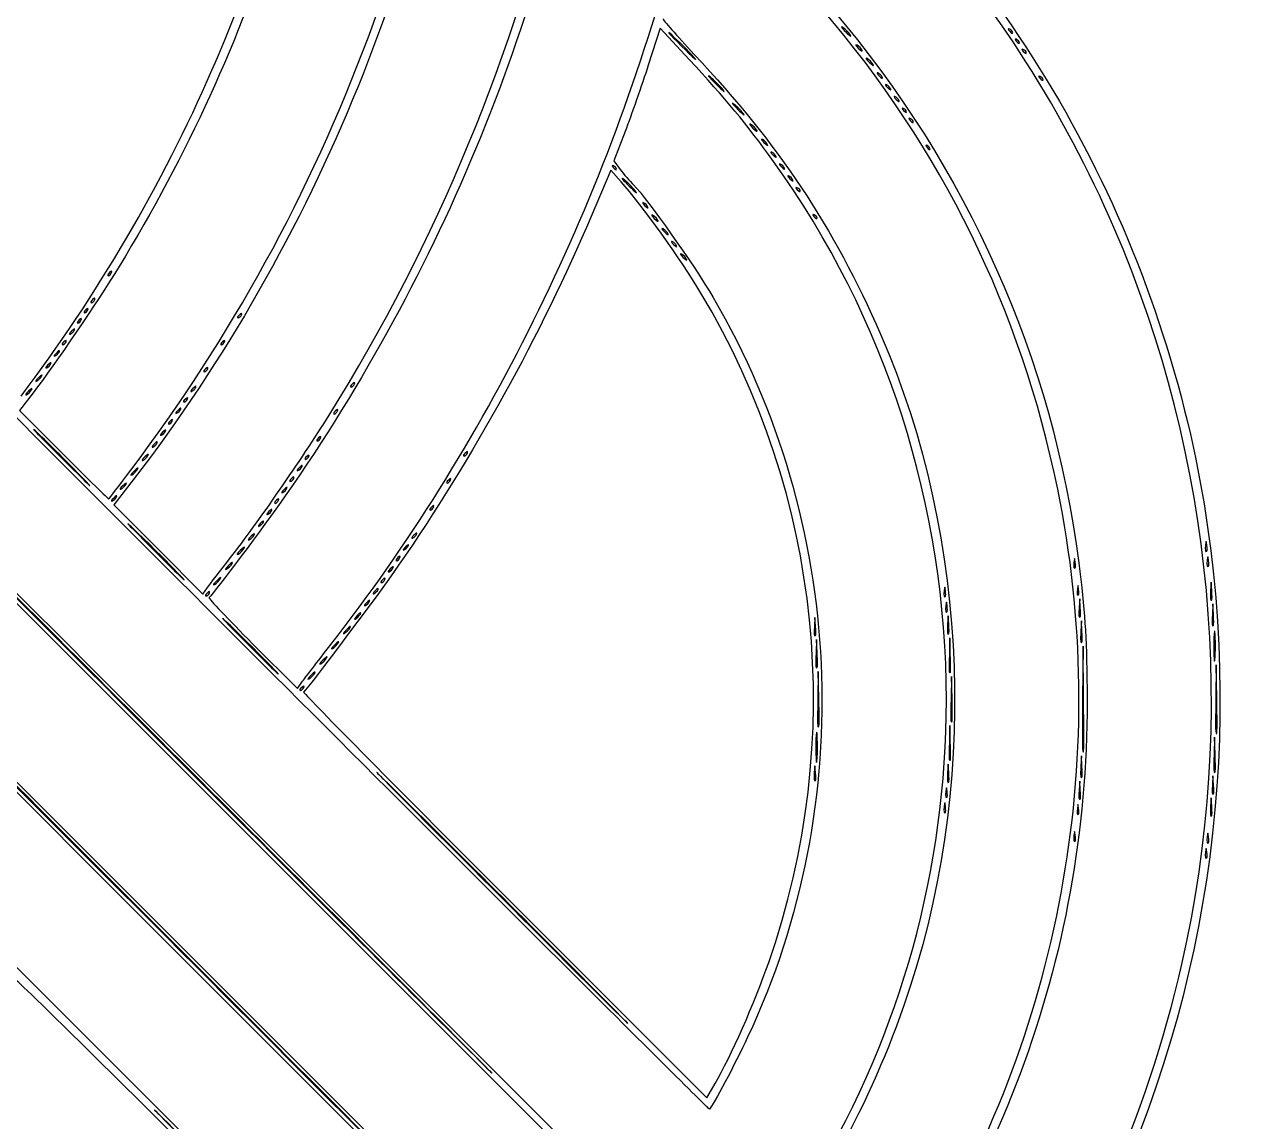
# Model space of a CAD drawing. Extents: x -1096.9 to -1063.6, y 947.9 to 977.9.
# Drawn here: x -1071.78 to -1063.64, y 951.64 to 958.95 of the extents above; entities that cross this region are included whole.
import ezdxf

# ---------------------------------------------------------------- set-up
doc = ezdxf.new("R2010")
doc.units = 0
doc.layers.add('Image', color=7, linetype='CONTINUOUS')

msp = doc.modelspace()

# ---------------------------------------------------------------- linework, layer by layer
at = {"layer": 'Image', "color": 7}
for points in [[(-1070.847437, 955.345205), (-1074.472679, 958.970449), (-1074.594599, 958.895876)], [(-1067.352794, 958.714338), (-1067.545305, 958.921509), (-1067.624018, 958.676634)], [(-1066.12772, 958.680368), (-1066.127852, 958.680386)], [(-1067.045401, 950.448476), (-1067.108795, 950.371541), (-1071.14975, 954.41249), (-1075.190705, 958.453443), (-1075.249945, 958.40849)], [(-1067.778323, 958.234913), (-1067.853941, 958.038065), (-1067.811581, 957.981865)], [(-1066.9025, 958.242509), (-1066.902632, 958.242503)], [(-1066.773568, 958.068193), (-1066.773806, 958.068172)], [(-1075.740826, 957.917614), (-1075.785753, 957.858381), (-1071.44783, 953.520458), (-1067.109906, 949.182535), (-1066.847704, 949.444753)], [(-1067.80412, 957.898564), (-1067.874129, 957.976343), (-1068.004807, 957.668318)], [(-1076.228321, 957.262399), (-1076.302775, 957.140358), (-1071.700718, 952.538317), (-1067.098688, 947.936276), (-1066.573622, 948.461358)], [(-1071.197666, 957.294491), (-1071.197931, 957.294491)], [(-1071.309929, 957.114852), (-1071.310193, 957.114852)], [(-1071.354829, 957.047497), (-1071.355093, 957.047497)], [(-1070.33314, 957.013802), (-1070.333405, 957.013802)], [(-1071.399755, 956.980126), (-1071.400019, 956.980126)], [(-1071.500826, 956.834155), (-1071.50109, 956.834155)], [(-1070.445429, 956.834163), (-1070.445694, 956.834163)], [(-1070.557692, 956.654522), (-1070.557956, 956.654522)], [(-1069.580903, 956.553472), (-1069.581168, 956.553472)], [(-1071.7208, 956.493877), (-1071.810838, 956.376207), (-1071.514901, 956.080273)], [(-1071.730405, 956.514557), (-1071.730643, 956.514549)], [(-1070.692418, 956.452425), (-1070.692682, 956.452425)], [(-1069.693166, 956.373833), (-1069.69343, 956.373833)], [(-1070.793462, 956.306468), (-1070.793727, 956.306468)], [(-1070.838415, 956.240028), (-1070.838177, 956.240031)], [(-1069.805455, 956.194192), (-1069.80572, 956.194192)], [(-1070.894559, 956.161436), (-1070.894321, 956.161439)], [(-1070.955705, 956.076682), (-1070.955943, 956.076675)], [(-1069.884036, 956.070682), (-1069.884301, 956.070682)], [(-1068.82864, 956.093145), (-1068.828904, 956.093145)], [(-1071.023279, 955.987113), (-1071.023147, 955.987108)], [(-1071.052992, 955.915911), (-1071.182347, 955.747734), (-1070.885749, 955.451152), (-1070.589177, 955.15457), (-1070.558988, 955.19717)], [(-1071.101702, 955.885815), (-1071.101913, 955.885807)], [(-1069.985081, 955.924735), (-1069.985345, 955.924735)], [(-1068.940929, 955.913503), (-1068.941194, 955.913503)], [(-1071.215684, 955.78763), (-1071.215843, 955.78763)], [(-1071.164196, 955.802177), (-1071.163958, 955.802156)], [(-1070.030033, 955.858298), (-1070.029795, 955.858301)], [(-1070.131078, 955.712341), (-1070.13084, 955.712343)], [(-1070.086125, 955.778783), (-1070.08639, 955.778783)], [(-1069.053192, 955.733862), (-1069.053456, 955.733862)], [(-1070.248367, 955.548987), (-1070.248606, 955.548979)], [(-1069.221652, 955.476578), (-1069.221414, 955.476557)], [(-1070.315942, 955.459396), (-1070.31581, 955.459415)], [(-1069.27777, 955.397029), (-1069.278035, 955.397029)], [(-1070.394523, 955.35837), (-1070.394391, 955.358365)], [(-1070.473078, 955.257302), (-1070.472972, 955.257323)], [(-1069.378788, 955.251082), (-1069.379052, 955.251082)], [(-1063.872465, 955.176104), (-1063.876169, 955.234199), (-1063.879873, 955.176104)], [(-1070.546553, 955.161251), (-1070.546817, 955.161251)], [(-1064.748209, 955.06382), (-1064.751913, 955.121915), (-1064.755617, 955.06382)], [(-1063.861379, 955.018775), (-1063.864818, 955.088241), (-1063.868258, 955.018775)], [(-1069.54103, 955.021299), (-1069.541269, 955.021289)], [(-1066.510943, 954.940308), (-1066.514647, 954.998402), (-1066.518351, 954.940308)], [(-1065.623954, 954.951534), (-1065.627658, 955.009631), (-1065.631362, 954.951534)], [(-1064.737123, 954.906494), (-1064.740563, 954.97596), (-1064.744002, 954.906494)], [(-1069.608605, 954.931698), (-1069.608473, 954.931719)], [(-1063.861114, 954.945795), (-1063.861379, 954.945795)], [(-1070.258633, 954.823867), (-1069.960607, 954.525827), (-1069.93018, 954.568473)], [(-1069.687186, 954.830675), (-1069.687054, 954.83067)], [(-1066.500042, 954.760343), (-1066.503481, 954.852442), (-1066.506921, 954.760343)], [(-1065.613159, 954.749011), (-1065.616334, 954.863671), (-1065.619509, 954.749011)], [(-1064.736859, 954.833514), (-1064.737123, 954.833514)], [(-1069.765794, 954.729601), (-1069.765662, 954.729623)], [(-1064.72646, 954.456808), (-1064.729371, 954.807534), (-1064.732281, 954.456808)], [(-1066.500306, 954.664911), (-1066.500042, 954.664911)], [(-1063.839418, 954.456895), (-1063.842329, 954.684043), (-1063.845239, 954.456895)], [(-1069.844375, 954.62856), (-1069.844243, 954.628581)], [(-1066.489062, 954.456938), (-1066.492237, 954.639122), (-1066.495412, 954.456938)], [(-1065.60202, 954.456999), (-1065.605195, 954.605438), (-1065.60837, 954.456999)], [(-1069.917744, 954.532508), (-1069.918009, 954.532508)], [(-1071.140622, 954.470712), (-1067.121151, 950.451249), (-1067.071436, 950.500959)], [(-1066.489326, 954.271682), (-1066.489062, 954.271682)], [(-1065.613159, 954.165179), (-1065.616334, 954.279839), (-1065.619509, 954.165179)], [(-1063.850425, 954.086598), (-1063.8536, 954.201258), (-1063.856775, 954.086598)], [(-1063.839154, 954.226729), (-1063.839418, 954.226729)], [(-1066.510731, 953.963728), (-1066.5147, 954.010377), (-1066.518669, 953.963728)], [(-1065.623954, 953.963511), (-1065.627658, 954.021606), (-1065.631362, 953.963511)], [(-1064.737123, 954.008276), (-1064.740563, 954.077742), (-1064.744002, 954.008276)], [(-1064.736859, 953.935298), (-1064.737123, 953.935298)], [(-1063.861246, 953.88493), (-1063.864951, 953.943024), (-1063.868655, 953.88493)], [(-1066.510996, 953.913203), (-1066.510731, 953.913203)], [(-1064.748209, 953.851238), (-1064.751913, 953.909332), (-1064.755617, 953.851238)], [(-1063.872465, 953.73897), (-1063.876169, 953.797064), (-1063.879873, 953.73897)], [(-1066.819632, 949.405457), (-1067.109906, 949.11517), (-1071.466218, 953.47146)], [(-1068.581572, 953.146975), (-1067.235398, 951.800788), (-1067.179201, 951.896157)]]:
    msp.add_lwpolyline(points, dxfattribs=at)
for points in [[(-1065.197154, 958.89299)], [(-1066.279247, 958.877051)], [(-1065.152228, 958.825627)], [(-1067.322631, 958.730993)], [(-1066.200904, 958.775229)], [(-1065.107328, 958.758261)], [(-1066.066416, 958.595873)], [(-1064.995039, 958.57862)], [(-1067.126734, 958.512402)], [(-1066.010272, 958.517281)], [(-1065.954154, 958.438713)], [(-1066.99214, 958.355084)], [(-1065.904491, 958.365294)], [(-1065.859565, 958.297928)], [(-1066.829739, 958.146476)], [(-1065.747302, 958.118287)], [(-1066.717688, 957.989601)], [(-1067.835711, 957.983537)], [(-1066.66157, 957.910983)], [(-1067.710828, 957.838985)], [(-1066.611908, 957.837588)], [(-1067.627114, 957.731363)], [(-1067.559539, 957.641227)], [(-1066.499619, 957.657946)], [(-1067.49215, 957.551406)], [(-1067.43627, 957.47313)], [(-1067.368669, 957.382994)], [(-1071.444443, 956.91371)], [(-1071.545487, 956.76775)], [(-1071.601632, 956.689159)], [(-1071.663306, 956.604378)], [(-1070.636061, 956.531956)], [(-1070.737106, 956.385999)], [(-1069.928724, 956.004277)], [(-1071.375731, 955.912781)], [(-1070.186958, 955.633746)], [(-1069.165243, 955.555149)], [(-1063.905564, 955.440534)], [(-1069.322432, 955.330632)], [(-1064.781309, 955.32825)], [(-1063.894346, 955.339487)], [(-1070.746975, 955.284038)], [(-1069.423476, 955.18464)], [(-1065.645835, 955.137372)], [(-1064.758845, 955.148611)], [(-1069.479621, 955.106085)], [(-1063.872465, 955.114353)], [(-1065.634616, 955.036325)], [(-1064.748209, 955.002069)], [(-1066.510943, 954.878557)], [(-1065.623954, 954.889783)], [(-1063.848044, 954.801939)], [(-1070.118219, 954.655296)], [(-1065.613159, 954.631124)], [(-1065.60202, 954.305427)], [(-1066.49774, 954.128267)], [(-1064.72646, 954.103142)], [(-1065.613159, 954.047289)], [(-1063.850425, 953.968707)], [(-1065.623954, 953.90176)], [(-1065.63459, 953.801298)], [(-1064.748209, 953.789487)], [(-1063.861246, 953.823179)], [(-1065.645835, 953.700245)], [(-1064.758845, 953.689019)], [(-1063.872465, 953.677219)], [(-1064.781309, 953.509377)], [(-1063.894346, 953.498149)], [(-1063.905564, 953.397102)], [(-1067.918314, 952.455367)], [(-1069.137409, 952.439445)]]:
    msp.add_lwpolyline(points, close=True, dxfattribs=at)
for points in [[(-1069.74894, 956.346325), (-1068.310004, 958.65351), (-1067.679131, 961.365537), (-1067.944535, 964.103262)], [(-1069.613817, 962.184427), (-1069.72944, 960.440445), (-1070.244849, 958.811231), (-1071.147766, 957.335578)], [(-1071.070375, 955.978824), (-1069.737378, 957.740779), (-1068.94884, 959.857822), (-1068.792921, 962.09318)], [(-1068.792233, 961.486374), (-1069.040227, 959.451588), (-1069.829691, 957.50634), (-1071.052992, 955.915911)], [(-1067.99671, 960.825432), (-1068.303521, 959.003953), (-1068.995962, 957.304659), (-1070.041331, 955.807906)], [(-1066.895938, 960.734503), (-1065.440068, 959.603872), (-1064.426079, 958.01412), (-1064.015128, 956.217936)], [(-1064.524345, 957.5952), (-1064.857376, 958.364879), (-1065.302908, 959.063392), (-1065.87544, 959.713425)], [(-1070.529223, 958.642252), (-1070.418018, 958.897657), (-1070.273053, 959.267224), (-1070.225587, 959.416378)], [(-1069.737272, 954.819057), (-1068.715319, 956.126236), (-1067.919531, 957.7319), (-1067.464025, 959.405853)], [(-1064.898069, 955.851723), (-1065.144714, 957.052701), (-1065.666499, 958.115752), (-1066.469112, 959.052396)], [(-1066.396061, 959.044498), (-1065.499679, 957.993515), (-1064.930295, 956.714019), (-1064.757866, 955.363181)], [(-1067.525382, 958.984138), (-1067.529615, 958.979932), (-1067.436455, 958.873508), (-1067.318425, 958.747627)], [(-1067.468549, 958.876988), (-1067.512655, 958.91676), (-1067.483101, 958.883602), (-1067.402827, 958.803306)], [(-1066.329756, 958.927578), (-1066.346425, 958.938797), (-1066.337164, 958.925197), (-1066.309383, 958.89745)], [(-1066.279221, 958.877054), (-1066.290333, 958.893617), (-1066.313193, 958.91636), (-1066.329756, 958.927578)], [(-1066.309383, 958.89745), (-1066.281602, 958.869661), (-1066.268055, 958.860483), (-1066.279247, 958.877051)], [(-1065.217792, 958.9154), (-1065.230227, 958.920771), (-1065.230227, 958.915447), (-1065.217792, 958.901827)], [(-1065.197154, 958.89299), (-1065.197154, 958.900451), (-1065.206415, 958.910531), (-1065.217792, 958.9154)], [(-1065.217792, 958.901827), (-1065.206415, 958.889497), (-1065.197154, 958.885528), (-1065.197154, 958.89299)], [(-1067.322631, 958.730996), (-1067.358774, 958.771519), (-1067.424443, 958.837215), (-1067.468549, 958.876988)], [(-1067.402827, 958.803306), (-1067.322579, 958.723008), (-1067.286489, 958.690469), (-1067.322631, 958.730993)], [(-1066.234241, 958.809334), (-1066.248, 958.817403), (-1066.244296, 958.808804), (-1066.226039, 958.789913)], [(-1066.200983, 958.775234), (-1066.205481, 958.785897), (-1066.220562, 958.801243), (-1066.234241, 958.809334)], [(-1065.172865, 958.848037), (-1065.185301, 958.853408), (-1065.185301, 958.848084), (-1065.172865, 958.834464)], [(-1065.152228, 958.825627), (-1065.152228, 958.833088), (-1065.161488, 958.843168), (-1065.172865, 958.848037)], [(-1065.172865, 958.834464), (-1065.161488, 958.822134), (-1065.152228, 958.818165), (-1065.152228, 958.825627)], [(-1067.318425, 958.747627), (-1066.750708, 958.142197), (-1066.393309, 957.605281), (-1066.077767, 956.883868)], [(-1066.226039, 958.789913), (-1066.207783, 958.771154), (-1066.196485, 958.76454), (-1066.200904, 958.775229)], [(-1066.167143, 958.719685), (-1066.180901, 958.727675), (-1066.174287, 958.71651), (-1066.152591, 958.694893)], [(-1066.127852, 958.680386), (-1066.13579, 958.694012), (-1066.153517, 958.711702), (-1066.167143, 958.719685)], [(-1065.127966, 958.780671), (-1065.140401, 958.786042), (-1065.140401, 958.780719), (-1065.127966, 958.767098)], [(-1065.107328, 958.758261), (-1065.107328, 958.765722), (-1065.116589, 958.775803), (-1065.127966, 958.780671)], [(-1065.127966, 958.767098), (-1065.116589, 958.754769), (-1065.107328, 958.7508), (-1065.107328, 958.758261)], [(-1071.800651, 956.472452), (-1071.292255, 957.145128), (-1070.859529, 957.883567), (-1070.529223, 958.642252)], [(-1067.624018, 958.676634), (-1067.667278, 958.541954), (-1067.736731, 958.343177), (-1067.778323, 958.234913)], [(-1066.790501, 958.034882), (-1066.972879, 958.287647), (-1067.107658, 958.450519), (-1067.352794, 958.714338)], [(-1066.152591, 958.694893), (-1066.130895, 958.673277), (-1066.119836, 958.66675), (-1066.12772, 958.680368)], [(-1067.210951, 958.596609), (-1067.236615, 958.617352), (-1067.219682, 958.596415), (-1067.173248, 958.550103)], [(-1067.126734, 958.512402), (-1067.147371, 958.537987), (-1067.185366, 958.575876), (-1067.210951, 958.596609)], [(-1066.094462, 958.623945), (-1066.10531, 958.628549), (-1066.101606, 958.619686), (-1066.085995, 958.60426)], [(-1066.06639, 958.595876), (-1066.070888, 958.606724), (-1066.083588, 958.619344), (-1066.094462, 958.623945)], [(-1066.085995, 958.60426), (-1066.07065, 958.588809), (-1066.061654, 958.585052), (-1066.066416, 958.595873)], [(-1065.015676, 958.60103), (-1065.028112, 958.606401), (-1065.028112, 958.601077), (-1065.015676, 958.587457)], [(-1064.995039, 958.57862), (-1064.995039, 958.586081), (-1065.004299, 958.596161), (-1065.015676, 958.60103)], [(-1065.015676, 958.587457), (-1065.004299, 958.575127), (-1064.995039, 958.571158), (-1064.995039, 958.57862)], [(-1075.149853, 958.500406), (-1075.155939, 958.494268), (-1073.551611, 956.881709), (-1071.140622, 954.470712)], [(-1067.173248, 958.550103), (-1067.126919, 958.503787), (-1067.105991, 958.486825), (-1067.126734, 958.512402)], [(-1066.038317, 958.545353), (-1066.049165, 958.549957), (-1066.045461, 958.541094), (-1066.029851, 958.525642)], [(-1066.010272, 958.517284), (-1066.01477, 958.528105), (-1066.02747, 958.540752), (-1066.038317, 958.545353)], [(-1066.029851, 958.525642), (-1066.014505, 958.51019), (-1066.005509, 958.506433), (-1066.010272, 958.517281)], [(-1067.053894, 958.416832), (-1067.073473, 958.431252), (-1067.061567, 958.415245), (-1067.0277, 958.381277)], [(-1066.99214, 958.355081), (-1067.006692, 958.374634), (-1067.034341, 958.402423), (-1067.053894, 958.416832)], [(-1065.982199, 958.466759), (-1065.993047, 958.471363), (-1065.989343, 958.462499), (-1065.973733, 958.447074)], [(-1065.954127, 958.438692), (-1065.958625, 958.449513), (-1065.971325, 958.462161), (-1065.982199, 958.466759)], [(-1065.973733, 958.447074), (-1065.958387, 958.431622), (-1065.949391, 958.427865), (-1065.954154, 958.438713)], [(-1065.925129, 958.387704), (-1065.937564, 958.393075), (-1065.937564, 958.387752), (-1065.925129, 958.374131)], [(-1067.0277, 958.381277), (-1066.993728, 958.347315), (-1066.977747, 958.335526), (-1066.99214, 958.355084)], [(-1065.904491, 958.365294), (-1065.904491, 958.372755), (-1065.913752, 958.382836), (-1065.925129, 958.387704)], [(-1065.925129, 958.374131), (-1065.913752, 958.361801), (-1065.904491, 958.357833), (-1065.904491, 958.365294)], [(-1065.880202, 958.320339), (-1065.892638, 958.32571), (-1065.892638, 958.320386), (-1065.880202, 958.306765)], [(-1065.859565, 958.297928), (-1065.859565, 958.30539), (-1065.868825, 958.31547), (-1065.880202, 958.320339)], [(-1066.941922, 958.281799), (-1066.955681, 958.28979), (-1066.949066, 958.278624), (-1066.92737, 958.257008)], [(-1066.902632, 958.242503), (-1066.910569, 958.256129), (-1066.928296, 958.273817), (-1066.941922, 958.281799)], [(-1066.92737, 958.257008), (-1066.905675, 958.235391), (-1066.894615, 958.228864), (-1066.9025, 958.242509)], [(-1065.880202, 958.306765), (-1065.868825, 958.294436), (-1065.859565, 958.290467), (-1065.859565, 958.297928)], [(-1066.863077, 958.18058), (-1066.876835, 958.18865), (-1066.873131, 958.180051), (-1066.854875, 958.16116)], [(-1066.829819, 958.146481), (-1066.834316, 958.157144), (-1066.849398, 958.172489), (-1066.863077, 958.18058)], [(-1066.854875, 958.16116), (-1066.836618, 958.142401), (-1066.825321, 958.135786), (-1066.829739, 958.146476)], [(-1066.801879, 958.096239), (-1066.812726, 958.100843), (-1066.809022, 958.091979), (-1066.793412, 958.076554)], [(-1066.773806, 958.068172), (-1066.778304, 958.078994), (-1066.791004, 958.091641), (-1066.801879, 958.096239)], [(-1066.793412, 958.076554), (-1066.778066, 958.061102), (-1066.76907, 958.057345), (-1066.773568, 958.068193)], [(-1065.76794, 958.140697), (-1065.780375, 958.146068), (-1065.780375, 958.140745), (-1065.76794, 958.127124)], [(-1065.747302, 958.118287), (-1065.747302, 958.125748), (-1065.756563, 958.135829), (-1065.76794, 958.140697)], [(-1065.76794, 958.127124), (-1065.756563, 958.114794), (-1065.747302, 958.110826), (-1065.747302, 958.118287)], [(-1067.856349, 958.005947), (-1067.868784, 958.011318), (-1067.868784, 958.005995), (-1067.856349, 957.992374)], [(-1067.835711, 957.983537), (-1067.835711, 957.990998), (-1067.844972, 958.001079), (-1067.856349, 958.005947)], [(-1067.856349, 957.992374), (-1067.844972, 957.980045), (-1067.835711, 957.976076), (-1067.835711, 957.983537)], [(-1065.639273, 954.448257), (-1065.639273, 955.74004), (-1066.04353, 956.999512), (-1066.790501, 958.034882)], [(-1066.745734, 958.017647), (-1066.756582, 958.022251), (-1066.752878, 958.013388), (-1066.737267, 957.997962)], [(-1066.717688, 957.989578), (-1066.722186, 958.000426), (-1066.734886, 958.013046), (-1066.745734, 958.017647)], [(-1066.737267, 957.997962), (-1066.721921, 957.982537), (-1066.712926, 957.978754), (-1066.717688, 957.989601)], [(-1067.789515, 957.917487), (-1067.812005, 957.934949), (-1067.794807, 957.913888), (-1067.751574, 957.870716)], [(-1067.811581, 957.981865), (-1067.788298, 957.950956), (-1067.747976, 957.904422), (-1067.721994, 957.878461)], [(-1067.710802, 957.839006), (-1067.731704, 957.864723), (-1067.767079, 957.900059), (-1067.789515, 957.917487)], [(-1066.689616, 957.939055), (-1066.700464, 957.943659), (-1066.69676, 957.934796), (-1066.681149, 957.919344)], [(-1066.661544, 957.910986), (-1066.666041, 957.921834), (-1066.678741, 957.934454), (-1066.689616, 957.939055)], [(-1066.681149, 957.919344), (-1066.665803, 957.903892), (-1066.656807, 957.900135), (-1066.66157, 957.910983)], [(-1071.466218, 953.47146), (-1073.862179, 955.867421), (-1075.825334, 957.824906), (-1075.828827, 957.82143)], [(-1067.273313, 957.158852), (-1067.407536, 957.383298), (-1067.671723, 957.751434), (-1067.80412, 957.898564)], [(-1067.751574, 957.870716), (-1067.708341, 957.827489), (-1067.689952, 957.813259), (-1067.710828, 957.838985)], [(-1067.721994, 957.878461), (-1067.634099, 957.790561), (-1067.316943, 957.341931), (-1067.191742, 957.128409)], [(-1066.632545, 957.859998), (-1066.644981, 957.865369), (-1066.644981, 957.860046), (-1066.632545, 957.846425)], [(-1066.611908, 957.837588), (-1066.611908, 957.845049), (-1066.621168, 957.85513), (-1066.632545, 957.859998)], [(-1066.632545, 957.846425), (-1066.621168, 957.834095), (-1066.611908, 957.830127), (-1066.611908, 957.837588)], [(-1067.65516, 957.759409), (-1067.666008, 957.764012), (-1067.662304, 957.755149), (-1067.646693, 957.739724)], [(-1067.627114, 957.731339), (-1067.631612, 957.742187), (-1067.644312, 957.754808), (-1067.65516, 957.759409)], [(-1068.004807, 957.668318), (-1068.336409, 956.886612), (-1068.792947, 956.059627), (-1069.286977, 955.345641)], [(-1067.646693, 957.739724), (-1067.631347, 957.724272), (-1067.622351, 957.720515), (-1067.627114, 957.731363)], [(-1067.592877, 957.675332), (-1067.606635, 957.683402), (-1067.602931, 957.674803), (-1067.584675, 957.655912)], [(-1067.559592, 957.641233), (-1067.56409, 957.651922), (-1067.579171, 957.667241), (-1067.592877, 957.675332)], [(-1066.520256, 957.680356), (-1066.532691, 957.685728), (-1066.532691, 957.680404), (-1066.520256, 957.666783)], [(-1066.499619, 957.657946), (-1066.499619, 957.665408), (-1066.508879, 957.675488), (-1066.520256, 957.680356)], [(-1066.520256, 957.666783), (-1066.508879, 957.654454), (-1066.499619, 957.650485), (-1066.499619, 957.657946)], [(-1067.584675, 957.655912), (-1067.566419, 957.637153), (-1067.555094, 957.630538), (-1067.559539, 957.641227)], [(-1067.525487, 957.585511), (-1067.539246, 957.593581), (-1067.535542, 957.584982), (-1067.517285, 957.566091)], [(-1067.492229, 957.551414), (-1067.496727, 957.562077), (-1067.511809, 957.577423), (-1067.525487, 957.585511)], [(-1064.071511, 952.689794), (-1063.698528, 954.319992), (-1063.858892, 956.057164), (-1064.524345, 957.5952)], [(-1073.168098, 956.470136), (-1074.276067, 957.574952), (-1073.368784, 956.665081), (-1071.151893, 954.448201)], [(-1067.517285, 957.566091), (-1067.499029, 957.547332), (-1067.487731, 957.540717), (-1067.49215, 957.551406)], [(-1067.464316, 957.501175), (-1067.475164, 957.505779), (-1067.47146, 957.496916), (-1067.455849, 957.48149)], [(-1067.436244, 957.473106), (-1067.440741, 957.483954), (-1067.453441, 957.496574), (-1067.464316, 957.501175)], [(-1067.455849, 957.48149), (-1067.440503, 957.466039), (-1067.431507, 957.462282), (-1067.43627, 957.47313)], [(-1067.402006, 957.417099), (-1067.415765, 957.425168), (-1067.412061, 957.41657), (-1067.393804, 957.397678)], [(-1067.368722, 957.382999), (-1067.37322, 957.393688), (-1067.388301, 957.409008), (-1067.402006, 957.417099)], [(-1071.147766, 957.335578), (-1071.296012, 957.093267), (-1071.5693, 956.691849), (-1071.7208, 956.493877)], [(-1067.393804, 957.397678), (-1067.375548, 957.378919), (-1067.364224, 957.372305), (-1067.368669, 957.382994)], [(-1071.211424, 957.294491), (-1071.223595, 957.28314), (-1071.227829, 957.273853), (-1071.220156, 957.273853)], [(-1071.220156, 957.273853), (-1071.212747, 957.273853), (-1071.202693, 957.28314), (-1071.197666, 957.294491)], [(-1071.197931, 957.294491), (-1071.192639, 957.307032), (-1071.197931, 957.307032), (-1071.211424, 957.294491)], [(-1071.323687, 957.114852), (-1071.336123, 957.103501), (-1071.340091, 957.094214), (-1071.332418, 957.094214)], [(-1071.332418, 957.094214), (-1071.32501, 957.094214), (-1071.314956, 957.103501), (-1071.309929, 957.114852)], [(-1071.310193, 957.114852), (-1071.304902, 957.127393), (-1071.310193, 957.127393), (-1071.323687, 957.114852)], [(-1066.822304, 952.701499), (-1066.303192, 954.18915), (-1066.467339, 955.811263), (-1067.273313, 957.158852)], [(-1067.191742, 957.128409), (-1066.316633, 955.635897), (-1066.229691, 953.766558), (-1066.962692, 952.203548)], [(-1071.368587, 957.047497), (-1071.381022, 957.036146), (-1071.384991, 957.026859), (-1071.377318, 957.026859)], [(-1071.377318, 957.026859), (-1071.36991, 957.026859), (-1071.359856, 957.036146), (-1071.354829, 957.047497)], [(-1071.355093, 957.047497), (-1071.349801, 957.060038), (-1071.355093, 957.060038), (-1071.368587, 957.047497)], [(-1070.346898, 957.013802), (-1070.359334, 957.002452), (-1070.363302, 956.993165), (-1070.35563, 956.993165)], [(-1070.35563, 956.993165), (-1070.348221, 956.993165), (-1070.338167, 957.002452), (-1070.33314, 957.013802)], [(-1070.333405, 957.013802), (-1070.328113, 957.026344), (-1070.333405, 957.026344), (-1070.346898, 957.013802)], [(-1071.413513, 956.980126), (-1071.425949, 956.968775), (-1071.429917, 956.959489), (-1071.422244, 956.959489)], [(-1071.422244, 956.959489), (-1071.414836, 956.959489), (-1071.404782, 956.968775), (-1071.399755, 956.980126)], [(-1071.400019, 956.980126), (-1071.394728, 956.992667), (-1071.400019, 956.992667), (-1071.413513, 956.980126)], [(-1073.632203, 955.676759), (-1074.830739, 956.872123), (-1073.856041, 955.894871), (-1071.466271, 953.505086)], [(-1071.50109, 956.834155), (-1071.495799, 956.846697), (-1071.50109, 956.846697), (-1071.514584, 956.834155)], [(-1071.464049, 956.905328), (-1071.479394, 956.889903), (-1071.483363, 956.881013), (-1071.472515, 956.885643)], [(-1071.472515, 956.885643), (-1071.461667, 956.890247), (-1071.448967, 956.902868), (-1071.444443, 956.91371)], [(-1071.444469, 956.913689), (-1071.439971, 956.924537), (-1071.448703, 956.920754), (-1071.464049, 956.905328)], [(-1070.445694, 956.834163), (-1070.440402, 956.846705), (-1070.445694, 956.846705), (-1070.459188, 956.834163)], [(-1066.077767, 956.883868), (-1065.480232, 955.517822), (-1065.421944, 953.838061), (-1065.922668, 952.413897)], [(-1071.57356, 956.739681), (-1071.562712, 956.744284), (-1071.550012, 956.756905), (-1071.545487, 956.76775)], [(-1071.545514, 956.767727), (-1071.541016, 956.778548), (-1071.549747, 956.774791), (-1071.565093, 956.759366)], [(-1071.514584, 956.834155), (-1071.527019, 956.822805), (-1071.530988, 956.813518), (-1071.523315, 956.813518)], [(-1071.523315, 956.813518), (-1071.515907, 956.813518), (-1071.505853, 956.822805), (-1071.500826, 956.834155)], [(-1070.459188, 956.834163), (-1070.471623, 956.822813), (-1070.475592, 956.813526), (-1070.467919, 956.813526)], [(-1070.467919, 956.813526), (-1070.46051, 956.813526), (-1070.450456, 956.822813), (-1070.445429, 956.834163)], [(-1071.629704, 956.661089), (-1071.618856, 956.665693), (-1071.606156, 956.678313), (-1071.601632, 956.689159)], [(-1071.601658, 956.689135), (-1071.59716, 956.699956), (-1071.605892, 956.696199), (-1071.621237, 956.680774)], [(-1071.565093, 956.759366), (-1071.580439, 956.743914), (-1071.584407, 956.73505), (-1071.57356, 956.739681)], [(-1071.697411, 956.571112), (-1071.686828, 956.575636), (-1071.671482, 956.590612), (-1071.663306, 956.604378)], [(-1071.66328, 956.60437), (-1071.655342, 956.618128), (-1071.66328, 956.614424), (-1071.682594, 956.596142)], [(-1071.621237, 956.680774), (-1071.636583, 956.665349), (-1071.640552, 956.656485), (-1071.629704, 956.661089)], [(-1070.57145, 956.654522), (-1070.583621, 956.643171), (-1070.587854, 956.633884), (-1070.580181, 956.633884)], [(-1070.580181, 956.633884), (-1070.572773, 956.633884), (-1070.562719, 956.643171), (-1070.557692, 956.654522)], [(-1070.557956, 956.654522), (-1070.552665, 956.667063), (-1070.557956, 956.667063), (-1070.57145, 956.654522)], [(-1071.730643, 956.514549), (-1071.722705, 956.528308), (-1071.730643, 956.524604), (-1071.749957, 956.506321)], [(-1071.682594, 956.596142), (-1071.70138, 956.577832), (-1071.707994, 956.566577), (-1071.697411, 956.571112)], [(-1070.655667, 956.523598), (-1070.671013, 956.508146), (-1070.674982, 956.499283), (-1070.664134, 956.503887)], [(-1070.664134, 956.503887), (-1070.653286, 956.50849), (-1070.640586, 956.521111), (-1070.636061, 956.531956)], [(-1070.636088, 956.531959), (-1070.63159, 956.542807), (-1070.640321, 956.539023), (-1070.655667, 956.523598)], [(-1069.594661, 956.553472), (-1069.606832, 956.542122), (-1069.611066, 956.532835), (-1069.603393, 956.532835)], [(-1069.603393, 956.532835), (-1069.595984, 956.532835), (-1069.58593, 956.542122), (-1069.580903, 956.553472)], [(-1069.581168, 956.553472), (-1069.575876, 956.566013), (-1069.581168, 956.566013), (-1069.594661, 956.553472)], [(-1069.137409, 952.439445), (-1070.246304, 953.551507), (-1072.060128, 955.365318), (-1073.168098, 956.470136)], [(-1071.749957, 956.506321), (-1071.768743, 956.488012), (-1071.775357, 956.476756), (-1071.764509, 956.481291)], [(-1071.764509, 956.481291), (-1071.753926, 956.485816), (-1071.73858, 956.500791), (-1071.730405, 956.514557)], [(-1070.706176, 956.452425), (-1070.718611, 956.441075), (-1070.72258, 956.431788), (-1070.714907, 956.431788)], [(-1070.714907, 956.431788), (-1070.707499, 956.431788), (-1070.697445, 956.441075), (-1070.692418, 956.452425)], [(-1070.692682, 956.452425), (-1070.687391, 956.464966), (-1070.692682, 956.464966), (-1070.706176, 956.452425)], [(-1070.756711, 956.377641), (-1070.772057, 956.362189), (-1070.776026, 956.353326), (-1070.765178, 956.357929)], [(-1070.765178, 956.357929), (-1070.75433, 956.362533), (-1070.74163, 956.375154), (-1070.737106, 956.385999)], [(-1070.737132, 956.386002), (-1070.732634, 956.396823), (-1070.741366, 956.393066), (-1070.756711, 956.377641)], [(-1069.706924, 956.373833), (-1069.71936, 956.362483), (-1069.723328, 956.353196), (-1069.715655, 956.353196)], [(-1069.715655, 956.353196), (-1069.708247, 956.353196), (-1069.698193, 956.362483), (-1069.693166, 956.373833)], [(-1069.69343, 956.373833), (-1069.688139, 956.386375), (-1069.69343, 956.386375), (-1069.706924, 956.373833)], [(-1071.678837, 956.215938), (-1071.766044, 956.299306), (-1071.701062, 956.231099), (-1071.534242, 956.064358)], [(-1070.80722, 956.306468), (-1070.819656, 956.295117), (-1070.823625, 956.28583), (-1070.815952, 956.28583)], [(-1070.815952, 956.28583), (-1070.808543, 956.28583), (-1070.798489, 956.295117), (-1070.793462, 956.306468)], [(-1070.793727, 956.306468), (-1070.788435, 956.319009), (-1070.793727, 956.319009), (-1070.80722, 956.306468)], [(-1070.405424, 955.397277), (-1070.227042, 955.625364), (-1069.937667, 956.043697), (-1069.74894, 956.346325)], [(-1071.375731, 955.912781), (-1071.455264, 955.996149), (-1071.591657, 956.132568), (-1071.678837, 956.215938)], [(-1070.85802, 956.23167), (-1070.873366, 956.216218), (-1070.877335, 956.207355), (-1070.866487, 956.211959)], [(-1070.866487, 956.211959), (-1070.855639, 956.216562), (-1070.842939, 956.229209), (-1070.838415, 956.240028)], [(-1070.838177, 956.240031), (-1070.833679, 956.250879), (-1070.84241, 956.247095), (-1070.85802, 956.23167)], [(-1069.819213, 956.194192), (-1069.831384, 956.182841), (-1069.835618, 956.173554), (-1069.827945, 956.173554)], [(-1069.827945, 956.173554), (-1069.820536, 956.173554), (-1069.810482, 956.182841), (-1069.805455, 956.194192)], [(-1069.80572, 956.194192), (-1069.800428, 956.206733), (-1069.80572, 956.206733), (-1069.819213, 956.194192)], [(-1064.015128, 956.217936), (-1063.640796, 954.581848), (-1063.801795, 952.829721), (-1064.467963, 951.290079)], [(-1070.914165, 956.153078), (-1070.929511, 956.137627), (-1070.933215, 956.128763), (-1070.922632, 956.133367)], [(-1070.922632, 956.133367), (-1070.911784, 956.137971), (-1070.899084, 956.150591), (-1070.894559, 956.161436)], [(-1070.894321, 956.161439), (-1070.889823, 956.172261), (-1070.898555, 956.168503), (-1070.914165, 956.153078)], [(-1071.534242, 956.064358), (-1071.367529, 955.897626), (-1071.29617, 955.829413), (-1071.375731, 955.912781)], [(-1071.514901, 956.080273), (-1071.35213, 955.917507), (-1071.217483, 955.785818), (-1071.215684, 955.78763)], [(-1070.975257, 956.068446), (-1070.994043, 956.050137), (-1071.000657, 956.038881), (-1070.989809, 956.043416)], [(-1070.989809, 956.043416), (-1070.979226, 956.047941), (-1070.96388, 956.062916), (-1070.955705, 956.076682)], [(-1070.955943, 956.076675), (-1070.948005, 956.090433), (-1070.955943, 956.086729), (-1070.975257, 956.068446)], [(-1069.897795, 956.070682), (-1069.91023, 956.059331), (-1069.914199, 956.050044), (-1069.906526, 956.050044)], [(-1069.906526, 956.050044), (-1069.899118, 956.050044), (-1069.889063, 956.059331), (-1069.884036, 956.070682)], [(-1069.884301, 956.070682), (-1069.879009, 956.083223), (-1069.884301, 956.083223), (-1069.897795, 956.070682)], [(-1068.842398, 956.093145), (-1068.854834, 956.081794), (-1068.858802, 956.072507), (-1068.851129, 956.072507)], [(-1068.851129, 956.072507), (-1068.843721, 956.072507), (-1068.833667, 956.081794), (-1068.82864, 956.093145)], [(-1068.828904, 956.093145), (-1068.823613, 956.105686), (-1068.828904, 956.105686), (-1068.842398, 956.093145)], [(-1071.215843, 955.78763), (-1071.213197, 955.789483), (-1071.148559, 955.875477), (-1071.070375, 955.978824)], [(-1071.048018, 955.972609), (-1071.069714, 955.950992), (-1071.076169, 955.939843), (-1071.06257, 955.947817)], [(-1071.06257, 955.947817), (-1071.048811, 955.955808), (-1071.031243, 955.973482), (-1071.023279, 955.987113)], [(-1071.023147, 955.987108), (-1071.015209, 956.000734), (-1071.026322, 955.994199), (-1071.048018, 955.972609)], [(-1069.94833, 955.995892), (-1069.963676, 955.98044), (-1069.967645, 955.971603), (-1069.956797, 955.976207)], [(-1069.956797, 955.976207), (-1069.945949, 955.980811), (-1069.933249, 955.993458), (-1069.928724, 956.004277)], [(-1069.928751, 956.004253), (-1069.924253, 956.015074), (-1069.932984, 956.011317), (-1069.94833, 955.995892)], [(-1071.121228, 955.877578), (-1071.140013, 955.859269), (-1071.146628, 955.848016), (-1071.13578, 955.852549)], [(-1071.13578, 955.852549), (-1071.125197, 955.857073), (-1071.109851, 955.872048), (-1071.101702, 955.885815)], [(-1071.101913, 955.885807), (-1071.093711, 955.899565), (-1071.101913, 955.895861), (-1071.121228, 955.877578)], [(-1070.029795, 955.858301), (-1070.025297, 955.869122), (-1070.034029, 955.865365), (-1070.049639, 955.84994)], [(-1069.998839, 955.924735), (-1070.01101, 955.913384), (-1070.015243, 955.904097), (-1070.00757, 955.904097)], [(-1070.00757, 955.904097), (-1070.000162, 955.904097), (-1069.990108, 955.913384), (-1069.985081, 955.924735)], [(-1069.985345, 955.924735), (-1069.980054, 955.937276), (-1069.985345, 955.937276), (-1069.998839, 955.924735)], [(-1068.954687, 955.913503), (-1068.966858, 955.902153), (-1068.971091, 955.892866), (-1068.963419, 955.892866)], [(-1068.963419, 955.892866), (-1068.95601, 955.892866), (-1068.945956, 955.902153), (-1068.940929, 955.913503)], [(-1068.941194, 955.913503), (-1068.935902, 955.926045), (-1068.941194, 955.926045), (-1068.954687, 955.913503)], [(-1071.183802, 955.793795), (-1071.199148, 955.77837), (-1071.203116, 955.76948), (-1071.192269, 955.77411)], [(-1071.192269, 955.77411), (-1071.181421, 955.778714), (-1071.168721, 955.791335), (-1071.164196, 955.802177)], [(-1071.163958, 955.802156), (-1071.15946, 955.812978), (-1071.168191, 955.80922), (-1071.183802, 955.793795)], [(-1070.041331, 955.807906), (-1070.188413, 955.597297), (-1070.505992, 955.17285), (-1070.548273, 955.130347)], [(-1070.08639, 955.778783), (-1070.081098, 955.791324), (-1070.08639, 955.791324), (-1070.099883, 955.778783)], [(-1070.049639, 955.84994), (-1070.064985, 955.834488), (-1070.068689, 955.825625), (-1070.058106, 955.830228)], [(-1070.058106, 955.830228), (-1070.047258, 955.834832), (-1070.034558, 955.847453), (-1070.030033, 955.858298)], [(-1065.771062, 950.805053), (-1064.861874, 952.298313), (-1064.544771, 954.131445), (-1064.898069, 955.851723)], [(-1070.15915, 955.684271), (-1070.148302, 955.688875), (-1070.135602, 955.701495), (-1070.131078, 955.712341)], [(-1070.13084, 955.712343), (-1070.126342, 955.723165), (-1070.135073, 955.719408), (-1070.150683, 955.703982)], [(-1070.099883, 955.778783), (-1070.112054, 955.767432), (-1070.116287, 955.758145), (-1070.108615, 955.758145)], [(-1070.108615, 955.758145), (-1070.101206, 955.758145), (-1070.091152, 955.767432), (-1070.086125, 955.778783)], [(-1069.06695, 955.733862), (-1069.079385, 955.722511), (-1069.083354, 955.713224), (-1069.075681, 955.713224)], [(-1069.075681, 955.713224), (-1069.068273, 955.713224), (-1069.058219, 955.722511), (-1069.053192, 955.733862)], [(-1069.053456, 955.733862), (-1069.048165, 955.746403), (-1069.053456, 955.746403), (-1069.06695, 955.733862)], [(-1069.287163, 951.331698), (-1070.478423, 952.52612), (-1072.433694, 954.481396), (-1073.632203, 955.676759)], [(-1071.050108, 955.587193), (-1071.137288, 955.670563), (-1071.072333, 955.602353), (-1070.905487, 955.435616)], [(-1070.206563, 955.625388), (-1070.221909, 955.609936), (-1070.225878, 955.601073), (-1070.21503, 955.605677)], [(-1070.21503, 955.605677), (-1070.204182, 955.61028), (-1070.191482, 955.622927), (-1070.186958, 955.633746)], [(-1070.186984, 955.633749), (-1070.182486, 955.644597), (-1070.191217, 955.640813), (-1070.206563, 955.625388)], [(-1070.150683, 955.703982), (-1070.166029, 955.688531), (-1070.169998, 955.679667), (-1070.15915, 955.684271)], [(-1070.746975, 955.284038), (-1070.826509, 955.367406), (-1070.962928, 955.503825), (-1071.050108, 955.587193)], [(-1070.282472, 955.515721), (-1070.271889, 955.520245), (-1070.256543, 955.535221), (-1070.248367, 955.548987)], [(-1070.248606, 955.548979), (-1070.240668, 955.562764), (-1070.248606, 955.559033), (-1070.26792, 955.54075)], [(-1069.184848, 955.546791), (-1069.200194, 955.531339), (-1069.204163, 955.522476), (-1069.193315, 955.527079)], [(-1069.193315, 955.527079), (-1069.182467, 955.531683), (-1069.169767, 955.544304), (-1069.165243, 955.555149)], [(-1069.165269, 955.555152), (-1069.160771, 955.565973), (-1069.169503, 955.562216), (-1069.184848, 955.546791)], [(-1070.31581, 955.459415), (-1070.307872, 955.473041), (-1070.318985, 955.466506), (-1070.340681, 955.444889)], [(-1070.26792, 955.54075), (-1070.286706, 955.522441), (-1070.29332, 955.511186), (-1070.282472, 955.515721)], [(-1069.241258, 955.468196), (-1069.256603, 955.452771), (-1069.260572, 955.443881), (-1069.249724, 955.448511)], [(-1069.249724, 955.448511), (-1069.238876, 955.453115), (-1069.226176, 955.465736), (-1069.221652, 955.476578)], [(-1069.221414, 955.476557), (-1069.216916, 955.487405), (-1069.225647, 955.483622), (-1069.241258, 955.468196)], [(-1063.914031, 955.47983), (-1063.918, 955.446461), (-1063.914031, 955.431295), (-1063.905564, 955.440534)], [(-1063.905564, 955.47983), (-1063.909533, 955.511604), (-1063.910327, 955.511604), (-1063.914031, 955.47983)], [(-1063.905564, 955.440534), (-1063.902918, 955.442915), (-1063.902918, 955.460537), (-1063.905564, 955.47983)], [(-1070.905487, 955.435616), (-1070.738773, 955.26888), (-1070.667441, 955.200671), (-1070.746975, 955.284038)], [(-1070.558988, 955.19717), (-1070.54232, 955.220586), (-1070.473184, 955.310648), (-1070.405424, 955.397277)], [(-1070.340681, 955.444889), (-1070.362376, 955.423273), (-1070.368832, 955.412123), (-1070.355233, 955.420098)], [(-1070.355233, 955.420098), (-1070.341474, 955.428088), (-1070.323906, 955.445762), (-1070.315942, 955.459396)], [(-1069.291528, 955.397029), (-1069.303964, 955.385678), (-1069.307933, 955.376391), (-1069.30026, 955.376391)], [(-1069.30026, 955.376391), (-1069.292851, 955.376391), (-1069.282797, 955.385678), (-1069.27777, 955.397029)], [(-1069.278035, 955.397029), (-1069.272743, 955.40957), (-1069.278035, 955.40957), (-1069.291528, 955.397029)], [(-1064.781309, 955.367549), (-1064.785277, 955.39932), (-1064.785806, 955.39932), (-1064.789775, 955.367549)], [(-1063.894346, 955.378783), (-1063.898315, 955.410557), (-1063.898844, 955.410557), (-1063.902812, 955.378783)], [(-1067.21738, 951.724766), (-1067.220026, 951.72212), (-1068.853564, 953.351321), (-1070.847437, 955.345205)], [(-1070.419262, 955.343866), (-1070.440958, 955.32225), (-1070.447414, 955.3111), (-1070.433814, 955.319075)], [(-1070.433814, 955.319075), (-1070.420056, 955.327065), (-1070.402514, 955.344739), (-1070.394523, 955.35837)], [(-1070.394391, 955.358365), (-1070.386454, 955.371991), (-1070.397566, 955.365456), (-1070.419262, 955.343866)], [(-1069.286977, 955.345641), (-1069.423608, 955.148199), (-1069.874088, 954.546856), (-1069.919041, 954.50189)], [(-1069.342037, 955.32225), (-1069.357383, 955.306824), (-1069.361352, 955.297934), (-1069.350504, 955.302565)], [(-1069.350504, 955.302565), (-1069.339656, 955.307168), (-1069.326956, 955.319789), (-1069.322432, 955.330632)], [(-1069.322458, 955.33061), (-1069.31796, 955.341458), (-1069.326691, 955.337675), (-1069.342037, 955.32225)], [(-1064.789775, 955.367549), (-1064.793744, 955.33418), (-1064.789775, 955.319011), (-1064.781309, 955.32825)], [(-1064.781309, 955.32825), (-1064.778663, 955.330632), (-1064.778663, 955.348253), (-1064.781309, 955.367549)], [(-1064.757866, 955.363181), (-1064.717094, 955.043638), (-1064.706934, 954.888404), (-1064.702912, 954.523467)], [(-1063.902812, 955.378783), (-1063.906781, 955.345414), (-1063.902812, 955.330245), (-1063.894346, 955.339487)], [(-1063.894346, 955.339487), (-1063.8917, 955.341868), (-1063.8917, 955.35949), (-1063.894346, 955.378783)], [(-1070.497843, 955.242798), (-1070.519539, 955.221181), (-1070.525995, 955.210034), (-1070.512395, 955.218006)], [(-1070.512395, 955.218006), (-1070.498637, 955.225997), (-1070.481069, 955.243671), (-1070.473078, 955.257302)], [(-1070.472972, 955.257323), (-1070.465035, 955.27095), (-1070.476147, 955.264414), (-1070.497843, 955.242798)], [(-1069.392546, 955.251082), (-1069.404982, 955.239731), (-1069.40895, 955.230444), (-1069.401278, 955.230444)], [(-1069.401278, 955.230444), (-1069.393869, 955.230444), (-1069.383815, 955.239731), (-1069.378788, 955.251082)], [(-1069.379052, 955.251082), (-1069.373761, 955.263623), (-1069.379052, 955.263623), (-1069.392546, 955.251082)], [(-1064.758845, 955.187907), (-1064.762814, 955.219679), (-1064.763608, 955.219679), (-1064.767312, 955.187907)], [(-1070.560311, 955.161251), (-1070.572482, 955.1499), (-1070.576715, 955.140613), (-1070.569042, 955.140613)], [(-1070.569042, 955.140613), (-1070.561634, 955.140613), (-1070.55158, 955.1499), (-1070.546553, 955.161251)], [(-1070.546817, 955.161251), (-1070.541526, 955.173792), (-1070.546817, 955.173792), (-1070.560311, 955.161251)], [(-1069.443082, 955.176282), (-1069.458428, 955.16083), (-1069.462396, 955.151966), (-1069.451548, 955.15657)], [(-1069.451548, 955.15657), (-1069.4407, 955.161174), (-1069.428, 955.173795), (-1069.423476, 955.18464)], [(-1069.423503, 955.184642), (-1069.419005, 955.195464), (-1069.427736, 955.191707), (-1069.443082, 955.176282)], [(-1065.654301, 955.176668), (-1065.65827, 955.143299), (-1065.654301, 955.12813), (-1065.645835, 955.137372)], [(-1065.645835, 955.176668), (-1065.649803, 955.208442), (-1065.650332, 955.208442), (-1065.654301, 955.176668)], [(-1065.645835, 955.137372), (-1065.643189, 955.139753), (-1065.643189, 955.157374), (-1065.645835, 955.176668)], [(-1064.767312, 955.187907), (-1064.771281, 955.154538), (-1064.767312, 955.13937), (-1064.758845, 955.148611)], [(-1064.758845, 955.148611), (-1064.7562, 955.150993), (-1064.7562, 955.168614), (-1064.758845, 955.187907)], [(-1063.879873, 955.176104), (-1063.883313, 955.121807), (-1063.882519, 955.105548), (-1063.872465, 955.114353)], [(-1063.872465, 955.114353), (-1063.869819, 955.11647), (-1063.869819, 955.144153), (-1063.872465, 955.176104)], [(-1070.548273, 955.130347), (-1070.552771, 955.125717), (-1070.422543, 954.987787), (-1070.258633, 954.823867)], [(-1069.499226, 955.0977), (-1069.514572, 955.082249), (-1069.518541, 955.073385), (-1069.507693, 955.078015)], [(-1069.507693, 955.078015), (-1069.496845, 955.082619), (-1069.484145, 955.09524), (-1069.479621, 955.106085)], [(-1069.479647, 955.106061), (-1069.475149, 955.116883), (-1069.48388, 955.113126), (-1069.499226, 955.0977)], [(-1065.643083, 955.075621), (-1065.647052, 955.042252), (-1065.643083, 955.027083), (-1065.634616, 955.036325)], [(-1065.634616, 955.075621), (-1065.63832, 955.107395), (-1065.639114, 955.107395), (-1065.643083, 955.075621)], [(-1065.634616, 955.036325), (-1065.63197, 955.038706), (-1065.63197, 955.056327), (-1065.634616, 955.075621)], [(-1064.755617, 955.06382), (-1064.759057, 955.009523), (-1064.758263, 954.993264), (-1064.748209, 955.002069)], [(-1064.748209, 955.002069), (-1064.745563, 955.004186), (-1064.745563, 955.031869), (-1064.748209, 955.06382)], [(-1070.421352, 954.95845), (-1070.508559, 955.041818), (-1070.443577, 954.973611), (-1070.276757, 954.806873)], [(-1069.560583, 955.01306), (-1069.579369, 954.994751), (-1069.585983, 954.983496), (-1069.575135, 954.988031)], [(-1069.575135, 954.988031), (-1069.564552, 954.992555), (-1069.549206, 955.00753), (-1069.54103, 955.021299)], [(-1069.541269, 955.021289), (-1069.533066, 955.035073), (-1069.541269, 955.031369), (-1069.560583, 955.01306)], [(-1063.868258, 955.018775), (-1063.871433, 954.954024), (-1063.870904, 954.937122), (-1063.861114, 954.945795)], [(-1063.861379, 954.945795), (-1063.858733, 954.947647), (-1063.858733, 954.980569), (-1063.861379, 955.018775)], [(-1070.118219, 954.655296), (-1070.197779, 954.738663), (-1070.334172, 954.875083), (-1070.421352, 954.95845)], [(-1069.633344, 954.917194), (-1069.655039, 954.895577), (-1069.661495, 954.884428), (-1069.647896, 954.892402)], [(-1069.647896, 954.892402), (-1069.634137, 954.900393), (-1069.616569, 954.918067), (-1069.608605, 954.931698)], [(-1069.608473, 954.931719), (-1069.600535, 954.945345), (-1069.611648, 954.93881), (-1069.633344, 954.917194)], [(-1066.518351, 954.940308), (-1066.521791, 954.88601), (-1066.520997, 954.869751), (-1066.510943, 954.878557)], [(-1066.510943, 954.878557), (-1066.508297, 954.880673), (-1066.508297, 954.908354), (-1066.510943, 954.940308)], [(-1065.631362, 954.951534), (-1065.634801, 954.897236), (-1065.634008, 954.880977), (-1065.623954, 954.889783)], [(-1065.623954, 954.889783), (-1065.621308, 954.891899), (-1065.621308, 954.919583), (-1065.623954, 954.951534)], [(-1064.744002, 954.906494), (-1064.747177, 954.841742), (-1064.746648, 954.824841), (-1064.736859, 954.833514)], [(-1064.737123, 954.833514), (-1064.734477, 954.835366), (-1064.734477, 954.868288), (-1064.737123, 954.906494)], [(-1063.852806, 954.907661), (-1063.855981, 954.910756), (-1063.858892, 954.868227), (-1063.859421, 954.813167)], [(-1063.848044, 954.801939), (-1063.848044, 954.856998), (-1063.85069, 954.904573), (-1063.852806, 954.907661)], [(-1069.93018, 954.568473), (-1069.913511, 954.591915), (-1069.826701, 954.704691), (-1069.737272, 954.819057)], [(-1069.711925, 954.81617), (-1069.733621, 954.794554), (-1069.740076, 954.783404), (-1069.726477, 954.791379)], [(-1069.726477, 954.791379), (-1069.712719, 954.799369), (-1069.695177, 954.817044), (-1069.687186, 954.830675)], [(-1069.687054, 954.83067), (-1069.679116, 954.844296), (-1069.690229, 954.83776), (-1069.711925, 954.81617)], [(-1063.859421, 954.813167), (-1063.859421, 954.758105), (-1063.856775, 954.71053), (-1063.854658, 954.707443)], [(-1070.276757, 954.806873), (-1070.110043, 954.640138), (-1070.038685, 954.571928), (-1070.118219, 954.655296)], [(-1069.805085, 954.690306), (-1069.791326, 954.698296), (-1069.773758, 954.71597), (-1069.765794, 954.729601)], [(-1069.765662, 954.729623), (-1069.757724, 954.743249), (-1069.768837, 954.736713), (-1069.790532, 954.715097)], [(-1066.506921, 954.760343), (-1066.510096, 954.674692), (-1066.509567, 954.656415), (-1066.500306, 954.664911)], [(-1066.500042, 954.664911), (-1066.497396, 954.666763), (-1066.497396, 954.709689), (-1066.500042, 954.760343)], [(-1065.619509, 954.749011), (-1065.622419, 954.642466), (-1065.622154, 954.622744), (-1065.613159, 954.631124)], [(-1065.613159, 954.631124), (-1065.610513, 954.632976), (-1065.610513, 954.685948), (-1065.613159, 954.749011)], [(-1063.854658, 954.707443), (-1063.851483, 954.704347), (-1063.848573, 954.746879), (-1063.848044, 954.801939)], [(-1069.790532, 954.715097), (-1069.812228, 954.693481), (-1069.818684, 954.682334), (-1069.805085, 954.690306)], [(-1069.869114, 954.614055), (-1069.89081, 954.592439), (-1069.897239, 954.581289), (-1069.883666, 954.589264)], [(-1069.883666, 954.589264), (-1069.869907, 954.597254), (-1069.852366, 954.614928), (-1069.844375, 954.62856)], [(-1069.844243, 954.628581), (-1069.836305, 954.642207), (-1069.847418, 954.635672), (-1069.869114, 954.614055)], [(-1069.931503, 954.532508), (-1069.943938, 954.521157), (-1069.947907, 954.511871), (-1069.940234, 954.511871)], [(-1069.940234, 954.511871), (-1069.932825, 954.511871), (-1069.922771, 954.521157), (-1069.917744, 954.532508)], [(-1069.918009, 954.532508), (-1069.912717, 954.545049), (-1069.918009, 954.545049), (-1069.931503, 954.532508)], [(-1069.919041, 954.50189), (-1069.923803, 954.497101), (-1069.321982, 953.88738), (-1068.581572, 953.146975)], [(-1064.702912, 954.523467), (-1064.683862, 952.796336), (-1065.274677, 951.166312), (-1066.396034, 949.851994)], [(-1071.151893, 954.448201), (-1068.935002, 952.231321), (-1068.028487, 951.32738), (-1069.137409, 952.439445)], [(-1066.510228, 951.288695), (-1065.941163, 952.233996), (-1065.639273, 953.329188), (-1065.639273, 954.448257)], [(-1066.495412, 954.456938), (-1066.498322, 954.287729), (-1066.498057, 954.263493), (-1066.489326, 954.271682)], [(-1066.489062, 954.271682), (-1066.486416, 954.273269), (-1066.486416, 954.356735), (-1066.489062, 954.456938)], [(-1065.60837, 954.456999), (-1065.61128, 954.319119), (-1065.611015, 954.297161), (-1065.60202, 954.305427)], [(-1065.60202, 954.305427), (-1065.599374, 954.307014), (-1065.599374, 954.375356), (-1065.60202, 954.456999)], [(-1064.732281, 954.456808), (-1064.734927, 954.130982), (-1064.734927, 954.09512), (-1064.72646, 954.103142)], [(-1064.72646, 954.103142), (-1064.723815, 954.10473), (-1064.723815, 954.263911), (-1064.72646, 954.456808)], [(-1063.845239, 954.456895), (-1063.84815, 954.245919), (-1063.847885, 954.218609), (-1063.839154, 954.226729)], [(-1063.839418, 954.226729), (-1063.836772, 954.228317), (-1063.836772, 954.331964), (-1063.839418, 954.456895)], [(-1069.271235, 953.808288), (-1069.644906, 954.178699), (-1069.341852, 953.872949), (-1068.597738, 953.128843)], [(-1066.502502, 954.233989), (-1066.505677, 954.237085), (-1066.508588, 954.194556), (-1066.509117, 954.139496)], [(-1066.49774, 954.128267), (-1066.49774, 954.183327), (-1066.500386, 954.230902), (-1066.502502, 954.233989)], [(-1065.619509, 954.165179), (-1065.622419, 954.058634), (-1065.622154, 954.038912), (-1065.613159, 954.047289)], [(-1065.613159, 954.047289), (-1065.610513, 954.049141), (-1065.610513, 954.102116), (-1065.613159, 954.165179)], [(-1066.509117, 954.139496), (-1066.509117, 954.084433), (-1066.506471, 954.036859), (-1066.504355, 954.033771)], [(-1066.504355, 954.033771), (-1066.50118, 954.030675), (-1066.498269, 954.073207), (-1066.49774, 954.128267)], [(-1063.856775, 954.086598), (-1063.859685, 953.980053), (-1063.859421, 953.960328), (-1063.850425, 953.968707)], [(-1063.850425, 953.968707), (-1063.847779, 953.970559), (-1063.847779, 954.023534), (-1063.850425, 954.086598)], [(-1064.744002, 954.008276), (-1064.747177, 953.943524), (-1064.746648, 953.926623), (-1064.736859, 953.935298)], [(-1064.737123, 953.935298), (-1064.734477, 953.937151), (-1064.734477, 953.97007), (-1064.737123, 954.008276)], [(-1066.518669, 953.963728), (-1066.522373, 953.919889), (-1066.518669, 953.904218), (-1066.510996, 953.913203)], [(-1066.510731, 953.913203), (-1066.508085, 953.91532), (-1066.508085, 953.938074), (-1066.510731, 953.963728)], [(-1065.631362, 953.963511), (-1065.634801, 953.909211), (-1065.634008, 953.892955), (-1065.623954, 953.90176)], [(-1065.623954, 953.90176), (-1065.621308, 953.903877), (-1065.621308, 953.931557), (-1065.623954, 953.963511)], [(-1065.643056, 953.840593), (-1065.647025, 953.807224), (-1065.643056, 953.792056), (-1065.63459, 953.801298)], [(-1065.63459, 953.840593), (-1065.638559, 953.872367), (-1065.639352, 953.872367), (-1065.643056, 953.840593)], [(-1065.63459, 953.801298), (-1065.631944, 953.803679), (-1065.631944, 953.8213), (-1065.63459, 953.840593)], [(-1064.755617, 953.851238), (-1064.759057, 953.79694), (-1064.758263, 953.780681), (-1064.748209, 953.789487)], [(-1064.748209, 953.789487), (-1064.745563, 953.791603), (-1064.745563, 953.819284), (-1064.748209, 953.851238)], [(-1063.868655, 953.88493), (-1063.872094, 953.830632), (-1063.871301, 953.814373), (-1063.861246, 953.823179)], [(-1063.861246, 953.823179), (-1063.858601, 953.825295), (-1063.858601, 953.852979), (-1063.861246, 953.88493)], [(-1067.918314, 952.455367), (-1068.288705, 952.82906), (-1068.897537, 953.437874), (-1069.271235, 953.808288)], [(-1065.645835, 953.739541), (-1065.649803, 953.771315), (-1065.650332, 953.771315), (-1065.654301, 953.739541)], [(-1064.758845, 953.728315), (-1064.762814, 953.760089), (-1064.763608, 953.760089), (-1064.767312, 953.728315)], [(-1065.654301, 953.739541), (-1065.65827, 953.706172), (-1065.654301, 953.691003), (-1065.645835, 953.700245)], [(-1065.645835, 953.700245), (-1065.643189, 953.702627), (-1065.643189, 953.720248), (-1065.645835, 953.739541)], [(-1064.767312, 953.728315), (-1064.771281, 953.694946), (-1064.767312, 953.679777), (-1064.758845, 953.689019)], [(-1064.758845, 953.689019), (-1064.7562, 953.6914), (-1064.7562, 953.709021), (-1064.758845, 953.728315)], [(-1063.879873, 953.73897), (-1063.883313, 953.684672), (-1063.882519, 953.668413), (-1063.872465, 953.677219)], [(-1063.872465, 953.677219), (-1063.869819, 953.679335), (-1063.869819, 953.707019), (-1063.872465, 953.73897)], [(-1064.789775, 953.548673), (-1064.793744, 953.515304), (-1064.789775, 953.500136), (-1064.781309, 953.509377)], [(-1064.781309, 953.548673), (-1064.785277, 953.580447), (-1064.785806, 953.580447), (-1064.789775, 953.548673)], [(-1064.781309, 953.509377), (-1064.778663, 953.511759), (-1064.778663, 953.52938), (-1064.781309, 953.548673)], [(-1063.902812, 953.537447), (-1063.906781, 953.504078), (-1063.902812, 953.488909), (-1063.894346, 953.498149)], [(-1063.894346, 953.537447), (-1063.898315, 953.569218), (-1063.898844, 953.569218), (-1063.902812, 953.537447)], [(-1063.894346, 953.498149), (-1063.8917, 953.50053), (-1063.8917, 953.518151), (-1063.894346, 953.537447)], [(-1071.466271, 953.505086), (-1069.076475, 951.1153), (-1068.095876, 950.137276), (-1069.287163, 951.331698)], [(-1063.914031, 953.436397), (-1063.918, 953.403028), (-1063.914031, 953.38786), (-1063.905564, 953.397102)], [(-1063.905564, 953.436397), (-1063.909533, 953.468171), (-1063.910327, 953.468171), (-1063.914031, 953.436397)], [(-1063.905564, 953.397102), (-1063.902918, 953.399483), (-1063.902918, 953.417104), (-1063.905564, 953.436397)], [(-1068.597738, 953.128843), (-1067.85365, 952.384737), (-1067.547898, 952.081673), (-1067.918314, 952.455367)], [(-1067.179201, 951.896157), (-1067.076622, 952.070179), (-1066.916522, 952.431484), (-1066.822304, 952.701499)], [(-1065.34286, 949.851846), (-1064.7417, 950.69089), (-1064.306672, 951.662028), (-1064.071511, 952.689794)], [(-1069.461841, 950.232301), (-1071.121307, 951.891789), (-1071.828777, 952.592149), (-1071.837138, 952.58378)], [(-1065.922668, 952.413897), (-1066.181034, 951.679093), (-1066.519489, 951.086564), (-1067.045401, 950.448476)], [(-1066.962692, 952.203548), (-1067.045745, 952.026457), (-1067.193568, 951.748594), (-1067.21738, 951.724766)], [(-1070.635347, 951.444903), (-1071.283814, 952.09015), (-1070.755865, 951.559599), (-1069.462185, 950.265906)]]:
    msp.add_open_spline(points, degree=3, dxfattribs=at)

doc.saveas('drawing.dxf')
